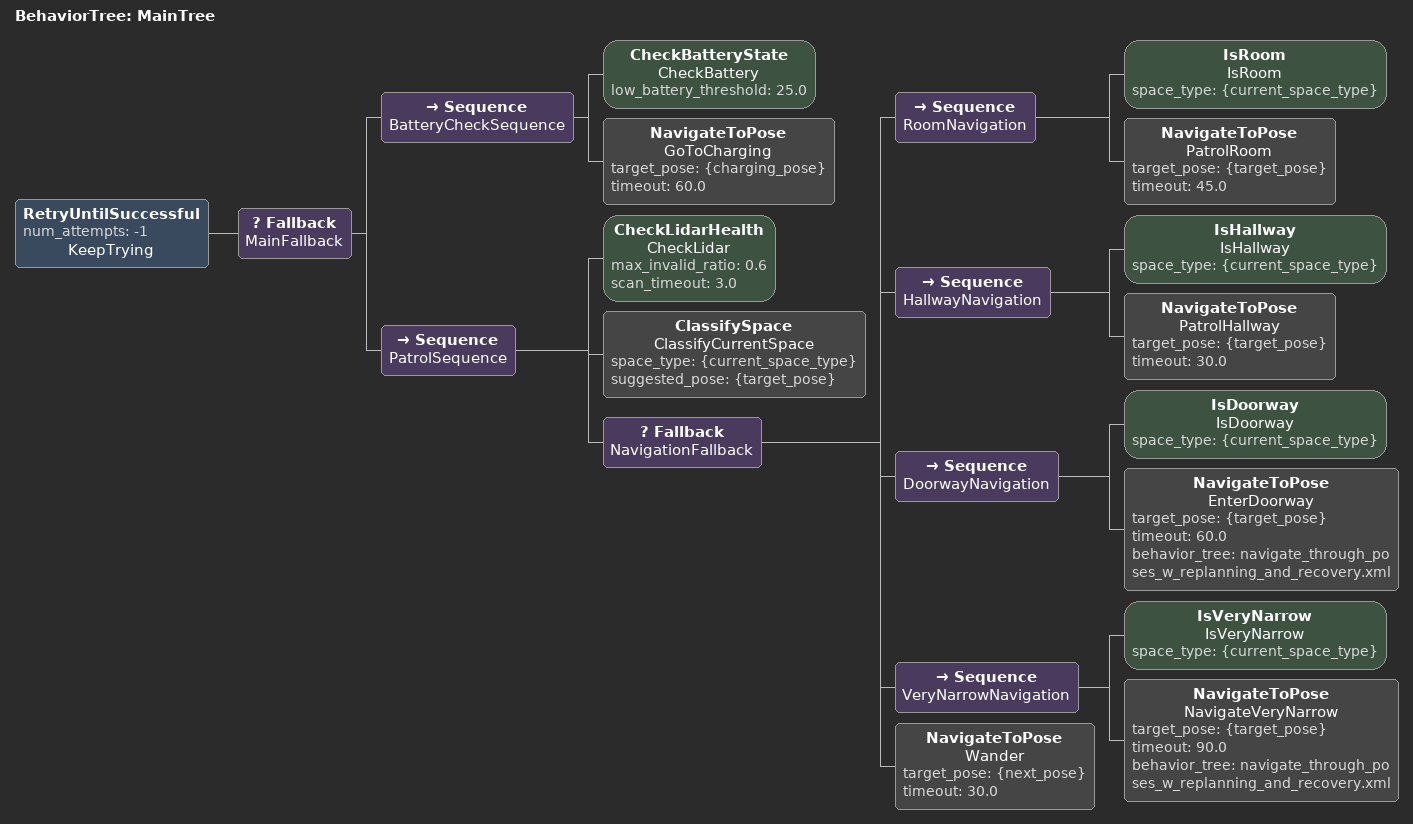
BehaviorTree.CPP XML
<root main_tree_to_execute="MainTree">
    <!-- Custom Node Models -->

    <BehaviorTree ID="MainTree">
        <RetryUntilSuccessful num_attempts="-1" name="KeepTrying">
            <Fallback name="MainFallback">
                <!-- Battery Check and Charging Sequence -->
                <Sequence name="BatteryCheckSequence">
                    <CheckBatteryState name="CheckBattery" low_battery_threshold="25.0"/>
                    <NavigateToPose name="GoToCharging"
                                   target_pose="{charging_pose}"
                                   timeout="60.0"/>
                </Sequence>

                <!-- Main Patrol Sequence -->
                <Sequence name="PatrolSequence">
                    <CheckLidarHealth name="CheckLidar"
                                     max_invalid_ratio="0.6"
                                     scan_timeout="3.0"/>
                    <ClassifySpace name="ClassifyCurrentSpace"
                                  space_type="{current_space_type}"
                                  suggested_pose="{target_pose}"/>

                    <!-- Navigation based on space type -->
                    <Fallback name="NavigationFallback">
                        <Sequence name="RoomNavigation">
                            <IsRoom name="IsRoom" space_type="{current_space_type}"/>
                            <NavigateToPose name="PatrolRoom"
                                           target_pose="{target_pose}"
                                           timeout="45.0"/>
                        </Sequence>

                        <Sequence name="HallwayNavigation">
                            <IsHallway name="IsHallway" space_type="{current_space_type}"/>
                            <NavigateToPose name="PatrolHallway"
                                           target_pose="{target_pose}"
                                           timeout="30.0"/>
                        </Sequence>

                        <Sequence name="DoorwayNavigation">
                            <IsDoorway name="IsDoorway" space_type="{current_space_type}"/>
                            <NavigateToPose name="EnterDoorway"
                                           target_pose="{target_pose}"
                                           timeout="60.0"
                                           behavior_tree="navigate_through_poses_w_replanning_and_recovery.xml"/>
                        </Sequence>

                        <Sequence name="VeryNarrowNavigation">
                            <IsVeryNarrow name="IsVeryNarrow" space_type="{current_space_type}"/>
                            <NavigateToPose name="NavigateVeryNarrow"
                                           target_pose="{target_pose}"
                                           timeout="90.0"
                                           behavior_tree="navigate_through_poses_w_replanning_and_recovery.xml"/>
                        </Sequence>

                        <!-- Default Navigation (if no space is classified) -->
                        <NavigateToPose name="Wander"
                                       target_pose="{next_pose}"
                                       timeout="30.0"/>
                    </Fallback>
                </Sequence>
            </Fallback>
        </RetryUntilSuccessful>
    </BehaviorTree>
</root>
